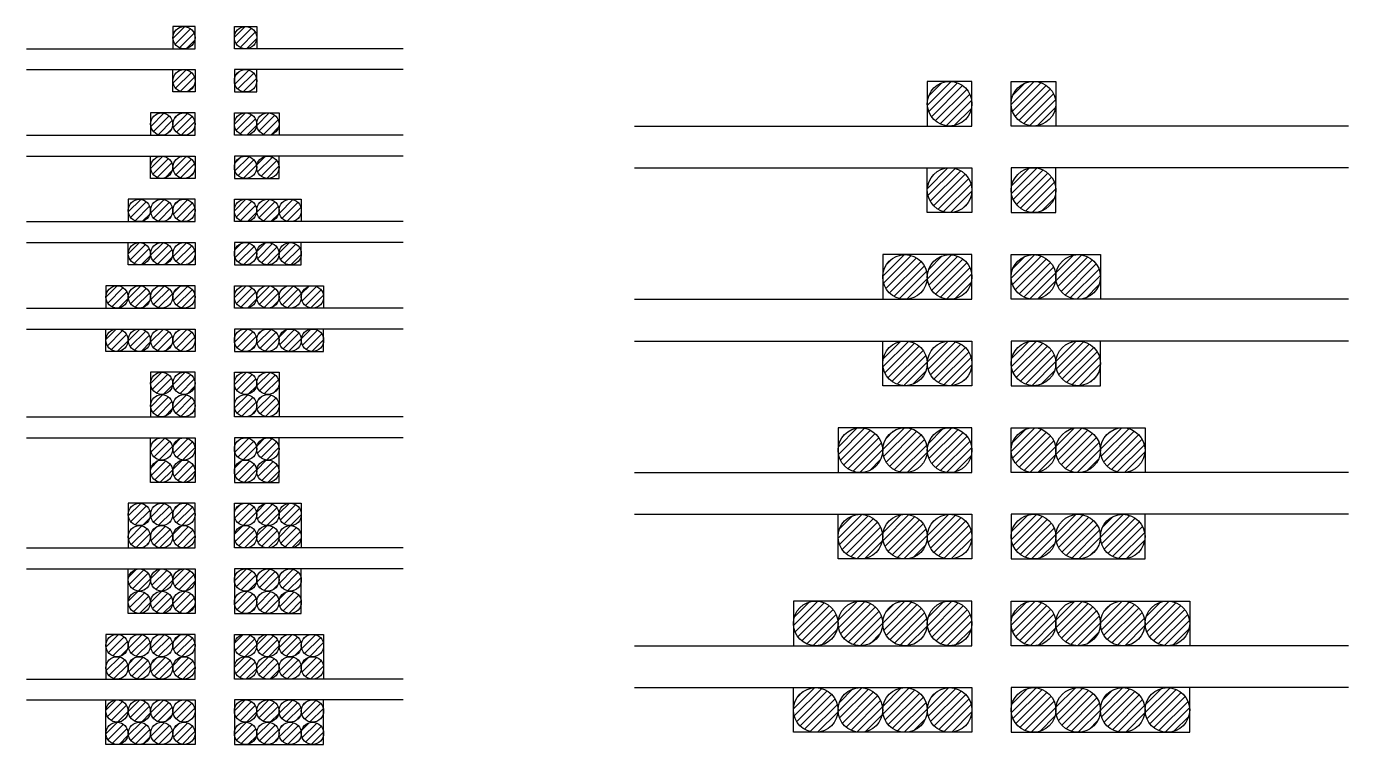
# Model space of a CAD drawing. Extents: x 195598 to 195766, y 493336 to 493776.
# Drawn here: x 195624.91 to 195654.54, y 493733.86 to 493749.95 of the extents above; entities that cross this region are included whole.
import ezdxf

# ---------------------------------------------------------------- set-up
doc = ezdxf.new("R2010")
doc.units = 0
doc.header["$LTSCALE"] = 0.5
doc.header["$MEASUREMENT"] = 0
doc.layers.add('SD983', color=7, linetype='Continuous')
pattern_1 = [(45, (1866.76455, 47108.1126), (-0.088388347648, 0.088388347648), [])]
pattern_2 = [(45, (1881.56131, 47110.31672), (-0.088388347648, 0.088388347648), [])]
pattern_3 = [(45, (1881.56131, 47110.32055), (-0.088388347648, 0.088388347648), [])]
pattern_4 = [(45, (1881.56131, 47110.92654), (-0.088388347648, 0.088388347648), [])]
pattern_5 = [(45, (1881.56131, 47111.81351), (-0.088388347648, 0.088388347648), [])]
pattern_6 = [(45, (1881.56131, 47110.32438), (-0.088388347648, 0.088388347648), [])]
pattern_7 = [(45, (-12709.51163, 3027.00235), (-0.088388347648, 0.088388347648), [])]
pattern_8 = [(225, (389426.30692, 940378.61861), (0.088388347648, -0.088388347648), [])]
pattern_9 = [(225, (389426.30692, 940370.85589), (0.088388347648, -0.088388347648), [])]
pattern_10 = [(225, (389426.30692, 940363.09317), (0.088388347648, -0.088388347648), [])]
pattern_11 = [(225, (389376.69278, 940364.24406), (0.088388347648, -0.088388347648), [])]
pattern_12 = [(225, (389376.69278, 940371.00473), (0.088388347648, -0.088388347648), [])]
pattern_13 = [(225, (389376.69278, 940376.48059), (0.088388347648, -0.088388347648), [])]
pattern_14 = [(45, (1881.56131, 47108.87666), (-0.088388347648, 0.088388347648), [])]
pattern_15 = [(45, (1881.06131, 47108.87666), (-0.088388347648, 0.088388347648), [])]
pattern_16 = [(45, (1881.56131, 47109.84445), (-0.088388347648, 0.088388347648), [])]

msp = doc.modelspace()

# ---------------------------------------------------------------- hatches: boundary and pattern name
at = {"layer": 'SD983'}
h = msp.add_hatch(dxfattribs=at)
h.set_pattern_fill('ANSI31', color=256, style=0)
h.set_pattern_definition([(45, (1881.56131, 47109.84445), (-0.088388347648, 0.088388347648), [])])
edge = h.paths.add_edge_path()
edge.add_arc((195628.437, 493749.697), 0.25, 0, 360)
h = msp.add_hatch(dxfattribs=at)
h.set_pattern_fill('ANSI31', color=256, style=0)
h.set_pattern_definition(pattern_7)
edge = h.paths.add_edge_path()
edge.add_arc((195629.817, 493749.697), 0.25, 0, 360)
h = msp.add_hatch(dxfattribs=at)
h.set_pattern_fill('ANSI31', color=256, style=0)
h.set_pattern_definition(pattern_7)
edge = h.paths.add_edge_path()
edge.add_arc((195628.437, 493748.729), 0.25, 0, 360)
h = msp.add_hatch(dxfattribs=at)
h.set_pattern_fill('ANSI31', color=256, style=0)
h.set_pattern_definition(pattern_7)
edge = h.paths.add_edge_path()
edge.add_arc((195629.817, 493748.729), 0.25, 0, 360)
h = msp.add_hatch(dxfattribs=at)
h.set_pattern_fill('ANSI31', color=256, style=0)
h.set_pattern_definition(pattern_1)
edge = h.paths.add_edge_path()
edge.add_arc((195645.596, 493748.215), 0.5, 0, 360)
h = msp.add_hatch(dxfattribs=at)
h.set_pattern_fill('ANSI31', color=256, style=0)
h.set_pattern_definition(pattern_7)
edge = h.paths.add_edge_path()
edge.add_arc((195647.476, 493748.215), 0.5, 0, 360)
h = msp.add_hatch(dxfattribs=at)
h.set_pattern_fill('ANSI31', color=256, style=0)
h.set_pattern_definition(pattern_2)
edge = h.paths.add_edge_path()
edge.add_arc((195627.937, 493747.76), 0.25, 0, 360)
h = msp.add_hatch(dxfattribs=at)
h.set_pattern_fill('ANSI31', color=256, style=0)
h.set_pattern_definition(pattern_2)
edge = h.paths.add_edge_path()
edge.add_arc((195628.437, 493747.76), 0.25, 0, 360)
h = msp.add_hatch(dxfattribs=at)
h.set_pattern_fill('ANSI31', color=256, style=0)
h.set_pattern_definition(pattern_7)
edge = h.paths.add_edge_path()
edge.add_arc((195629.817, 493747.76), 0.25, 0, 360)
h = msp.add_hatch(dxfattribs=at)
h.set_pattern_fill('ANSI31', color=256, style=0)
h.set_pattern_definition(pattern_7)
edge = h.paths.add_edge_path()
edge.add_arc((195630.317, 493747.76), 0.25, 0, 360)
h = msp.add_hatch(dxfattribs=at)
h.set_pattern_fill('ANSI31', color=256, style=0)
h.set_pattern_definition(pattern_7)
edge = h.paths.add_edge_path()
edge.add_arc((195627.937, 493746.792), 0.25, 0, 360)
h = msp.add_hatch(dxfattribs=at)
h.set_pattern_fill('ANSI31', color=256, style=0)
h.set_pattern_definition(pattern_7)
edge = h.paths.add_edge_path()
edge.add_arc((195628.437, 493746.792), 0.25, 0, 360)
h = msp.add_hatch(dxfattribs=at)
h.set_pattern_fill('ANSI31', color=256, style=0)
h.set_pattern_definition(pattern_7)
edge = h.paths.add_edge_path()
edge.add_arc((195629.817, 493746.792), 0.25, 0, 360)
h = msp.add_hatch(dxfattribs=at)
h.set_pattern_fill('ANSI31', color=256, style=0)
h.set_pattern_definition(pattern_7)
edge = h.paths.add_edge_path()
edge.add_arc((195630.317, 493746.792), 0.25, 0, 360)
h = msp.add_hatch(dxfattribs=at)
h.set_pattern_fill('ANSI31', color=256, style=0)
h.set_pattern_definition(pattern_7)
edge = h.paths.add_edge_path()
edge.add_arc((195645.596, 493746.279), 0.5, 0, 360)
h = msp.add_hatch(dxfattribs=at)
h.set_pattern_fill('ANSI31', color=256, style=0)
h.set_pattern_definition([(225, (389426.30692, 940386.38134), (0.088388347648, -0.088388347648), [])])
edge = h.paths.add_edge_path()
edge.add_arc((195647.476, 493746.279), 0.5, 0, 360)
h = msp.add_hatch(dxfattribs=at)
h.set_pattern_fill('ANSI31', color=256, style=0)
h.set_pattern_definition(pattern_3)
edge = h.paths.add_edge_path()
edge.add_arc((195627.437, 493745.824), 0.25, 0, 360)
h = msp.add_hatch(dxfattribs=at)
h.set_pattern_fill('ANSI31', color=256, style=0)
h.set_pattern_definition(pattern_3)
edge = h.paths.add_edge_path()
edge.add_arc((195627.937, 493745.824), 0.25, 0, 360)
h = msp.add_hatch(dxfattribs=at)
h.set_pattern_fill('ANSI31', color=256, style=0)
h.set_pattern_definition(pattern_3)
edge = h.paths.add_edge_path()
edge.add_arc((195628.437, 493745.824), 0.25, 0, 360)
h = msp.add_hatch(dxfattribs=at)
h.set_pattern_fill('ANSI31', color=256, style=0)
h.set_pattern_definition(pattern_7)
edge = h.paths.add_edge_path()
edge.add_arc((195629.817, 493745.824), 0.25, 0, 360)
h = msp.add_hatch(dxfattribs=at)
h.set_pattern_fill('ANSI31', color=256, style=0)
h.set_pattern_definition(pattern_7)
edge = h.paths.add_edge_path()
edge.add_arc((195630.317, 493745.824), 0.25, 0, 360)
h = msp.add_hatch(dxfattribs=at)
h.set_pattern_fill('ANSI31', color=256, style=0)
h.set_pattern_definition(pattern_7)
edge = h.paths.add_edge_path()
edge.add_arc((195630.817, 493745.824), 0.25, 0, 360)
h = msp.add_hatch(dxfattribs=at)
h.set_pattern_fill('ANSI31', color=256, style=0)
h.set_pattern_definition(pattern_7)
edge = h.paths.add_edge_path()
edge.add_arc((195627.437, 493744.855), 0.25, 0, 360)
h = msp.add_hatch(dxfattribs=at)
h.set_pattern_fill('ANSI31', color=256, style=0)
h.set_pattern_definition(pattern_7)
edge = h.paths.add_edge_path()
edge.add_arc((195627.937, 493744.855), 0.25, 0, 360)
h = msp.add_hatch(dxfattribs=at)
h.set_pattern_fill('ANSI31', color=256, style=0)
h.set_pattern_definition(pattern_7)
edge = h.paths.add_edge_path()
edge.add_arc((195628.437, 493744.855), 0.25, 0, 360)
h = msp.add_hatch(dxfattribs=at)
h.set_pattern_fill('ANSI31', color=256, style=0)
h.set_pattern_definition(pattern_7)
edge = h.paths.add_edge_path()
edge.add_arc((195629.817, 493744.855), 0.25, 0, 360)
h = msp.add_hatch(dxfattribs=at)
h.set_pattern_fill('ANSI31', color=256, style=0)
h.set_pattern_definition(pattern_7)
edge = h.paths.add_edge_path()
edge.add_arc((195630.317, 493744.855), 0.25, 0, 360)
h = msp.add_hatch(dxfattribs=at)
h.set_pattern_fill('ANSI31', color=256, style=0)
h.set_pattern_definition(pattern_7)
edge = h.paths.add_edge_path()
edge.add_arc((195630.817, 493744.855), 0.25, 0, 360)
h = msp.add_hatch(dxfattribs=at)
h.set_pattern_fill('ANSI31', color=256, style=0)
h.set_pattern_definition(pattern_1)
edge = h.paths.add_edge_path()
edge.add_arc((195644.596, 493744.334), 0.5, 0, 360)
h = msp.add_hatch(dxfattribs=at)
h.set_pattern_fill('ANSI31', color=256, style=0)
h.set_pattern_definition(pattern_1)
edge = h.paths.add_edge_path()
edge.add_arc((195645.596, 493744.334), 0.5, 0, 360)
h = msp.add_hatch(dxfattribs=at)
h.set_pattern_fill('ANSI31', color=256, style=0)
h.set_pattern_definition(pattern_7)
edge = h.paths.add_edge_path()
edge.add_arc((195647.476, 493744.334), 0.5, 0, 360)
h = msp.add_hatch(dxfattribs=at)
h.set_pattern_fill('ANSI31', color=256, style=0)
h.set_pattern_definition(pattern_7)
edge = h.paths.add_edge_path()
edge.add_arc((195648.476, 493744.334), 0.5, 0, 360)
h = msp.add_hatch(dxfattribs=at)
h.set_pattern_fill('ANSI31', color=256, style=0)
h.set_pattern_definition(pattern_6)
edge = h.paths.add_edge_path()
edge.add_arc((195626.937, 493743.887), 0.25, 0, 360)
h = msp.add_hatch(dxfattribs=at)
h.set_pattern_fill('ANSI31', color=256, style=0)
h.set_pattern_definition(pattern_6)
edge = h.paths.add_edge_path()
edge.add_arc((195627.437, 493743.887), 0.25, 0, 360)
h = msp.add_hatch(dxfattribs=at)
h.set_pattern_fill('ANSI31', color=256, style=0)
h.set_pattern_definition(pattern_6)
edge = h.paths.add_edge_path()
edge.add_arc((195627.937, 493743.887), 0.25, 0, 360)
h = msp.add_hatch(dxfattribs=at)
h.set_pattern_fill('ANSI31', color=256, style=0)
h.set_pattern_definition(pattern_6)
edge = h.paths.add_edge_path()
edge.add_arc((195628.437, 493743.887), 0.25, 0, 360)
h = msp.add_hatch(dxfattribs=at)
h.set_pattern_fill('ANSI31', color=256, style=0)
h.set_pattern_definition(pattern_7)
edge = h.paths.add_edge_path()
edge.add_arc((195629.817, 493743.887), 0.25, 0, 360)
h = msp.add_hatch(dxfattribs=at)
h.set_pattern_fill('ANSI31', color=256, style=0)
h.set_pattern_definition(pattern_7)
edge = h.paths.add_edge_path()
edge.add_arc((195630.317, 493743.887), 0.25, 0, 360)
h = msp.add_hatch(dxfattribs=at)
h.set_pattern_fill('ANSI31', color=256, style=0)
h.set_pattern_definition(pattern_7)
edge = h.paths.add_edge_path()
edge.add_arc((195630.817, 493743.887), 0.25, 0, 360)
h = msp.add_hatch(dxfattribs=at)
h.set_pattern_fill('ANSI31', color=256, style=0)
h.set_pattern_definition(pattern_7)
edge = h.paths.add_edge_path()
edge.add_arc((195631.317, 493743.887), 0.25, 0, 360)
h = msp.add_hatch(dxfattribs=at)
h.set_pattern_fill('ANSI31', color=256, style=0)
h.set_pattern_definition(pattern_7)
edge = h.paths.add_edge_path()
edge.add_arc((195626.937, 493742.918), 0.25, 0, 360)
h = msp.add_hatch(dxfattribs=at)
h.set_pattern_fill('ANSI31', color=256, style=0)
h.set_pattern_definition(pattern_7)
edge = h.paths.add_edge_path()
edge.add_arc((195627.437, 493742.918), 0.25, 0, 360)
h = msp.add_hatch(dxfattribs=at)
h.set_pattern_fill('ANSI31', color=256, style=0)
h.set_pattern_definition(pattern_7)
edge = h.paths.add_edge_path()
edge.add_arc((195627.937, 493742.918), 0.25, 0, 360)
h = msp.add_hatch(dxfattribs=at)
h.set_pattern_fill('ANSI31', color=256, style=0)
h.set_pattern_definition(pattern_7)
edge = h.paths.add_edge_path()
edge.add_arc((195628.437, 493742.918), 0.25, 0, 360)
h = msp.add_hatch(dxfattribs=at)
h.set_pattern_fill('ANSI31', color=256, style=0)
h.set_pattern_definition(pattern_13)
edge = h.paths.add_edge_path()
edge.add_arc((195629.817, 493742.918), 0.25, 0, 360)
h = msp.add_hatch(dxfattribs=at)
h.set_pattern_fill('ANSI31', color=256, style=0)
h.set_pattern_definition(pattern_13)
edge = h.paths.add_edge_path()
edge.add_arc((195630.317, 493742.918), 0.25, 0, 360)
h = msp.add_hatch(dxfattribs=at)
h.set_pattern_fill('ANSI31', color=256, style=0)
h.set_pattern_definition(pattern_13)
edge = h.paths.add_edge_path()
edge.add_arc((195630.817, 493742.918), 0.25, 0, 360)
h = msp.add_hatch(dxfattribs=at)
h.set_pattern_fill('ANSI31', color=256, style=0)
h.set_pattern_definition(pattern_13)
edge = h.paths.add_edge_path()
edge.add_arc((195631.317, 493742.918), 0.25, 0, 360)
h = msp.add_hatch(dxfattribs=at)
h.set_pattern_fill('ANSI31', color=256, style=0)
h.set_pattern_definition(pattern_7)
edge = h.paths.add_edge_path()
edge.add_arc((195644.596, 493742.397), 0.5, 0, 360)
h = msp.add_hatch(dxfattribs=at)
h.set_pattern_fill('ANSI31', color=256, style=0)
h.set_pattern_definition(pattern_7)
edge = h.paths.add_edge_path()
edge.add_arc((195645.596, 493742.397), 0.5, 0, 360)
h = msp.add_hatch(dxfattribs=at)
h.set_pattern_fill('ANSI31', color=256, style=0)
h.set_pattern_definition(pattern_8)
edge = h.paths.add_edge_path()
edge.add_arc((195647.476, 493742.397), 0.5, 0, 360)
h = msp.add_hatch(dxfattribs=at)
h.set_pattern_fill('ANSI31', color=256, style=0)
h.set_pattern_definition(pattern_8)
edge = h.paths.add_edge_path()
edge.add_arc((195648.476, 493742.397), 0.5, 0, 360)
h = msp.add_hatch(dxfattribs=at)
h.set_pattern_fill('ANSI31', color=256, style=0)
h.set_pattern_definition(pattern_4)
edge = h.paths.add_edge_path()
edge.add_arc((195627.937, 493741.95), 0.25, 0, 360)
h = msp.add_hatch(dxfattribs=at)
h.set_pattern_fill('ANSI31', color=256, style=0)
h.set_pattern_definition(pattern_4)
edge = h.paths.add_edge_path()
edge.add_arc((195628.437, 493741.95), 0.25, 0, 360)
h = msp.add_hatch(dxfattribs=at)
h.set_pattern_fill('ANSI31', color=256, style=0)
h.set_pattern_definition(pattern_7)
edge = h.paths.add_edge_path()
edge.add_arc((195629.817, 493741.95), 0.25, 0, 360)
h = msp.add_hatch(dxfattribs=at)
h.set_pattern_fill('ANSI31', color=256, style=0)
h.set_pattern_definition(pattern_7)
edge = h.paths.add_edge_path()
edge.add_arc((195630.317, 493741.95), 0.25, 0, 360)
h = msp.add_hatch(dxfattribs=at)
h.set_pattern_fill('ANSI31', color=256, style=0)
h.set_pattern_definition(pattern_4)
edge = h.paths.add_edge_path()
edge.add_arc((195627.937, 493741.45), 0.25, 0, 360)
h = msp.add_hatch(dxfattribs=at)
h.set_pattern_fill('ANSI31', color=256, style=0)
h.set_pattern_definition(pattern_4)
edge = h.paths.add_edge_path()
edge.add_arc((195628.437, 493741.45), 0.25, 0, 360)
h = msp.add_hatch(dxfattribs=at)
h.set_pattern_fill('ANSI31', color=256, style=0)
h.set_pattern_definition(pattern_7)
edge = h.paths.add_edge_path()
edge.add_arc((195629.817, 493741.45), 0.25, 0, 360)
h = msp.add_hatch(dxfattribs=at)
h.set_pattern_fill('ANSI31', color=256, style=0)
h.set_pattern_definition(pattern_7)
edge = h.paths.add_edge_path()
edge.add_arc((195630.317, 493741.45), 0.25, 0, 360)
h = msp.add_hatch(dxfattribs=at)
h.set_pattern_fill('ANSI31', color=256, style=0)
h.set_pattern_definition(pattern_1)
edge = h.paths.add_edge_path()
edge.add_arc((195643.596, 493740.453), 0.5, 0, 360)
h = msp.add_hatch(dxfattribs=at)
h.set_pattern_fill('ANSI31', color=256, style=0)
h.set_pattern_definition(pattern_1)
edge = h.paths.add_edge_path()
edge.add_arc((195644.596, 493740.453), 0.5, 0, 360)
h = msp.add_hatch(dxfattribs=at)
h.set_pattern_fill('ANSI31', color=256, style=0)
h.set_pattern_definition(pattern_1)
edge = h.paths.add_edge_path()
edge.add_arc((195645.596, 493740.453), 0.5, 0, 360)
h = msp.add_hatch(dxfattribs=at)
h.set_pattern_fill('ANSI31', color=256, style=0)
h.set_pattern_definition(pattern_7)
edge = h.paths.add_edge_path()
edge.add_arc((195647.476, 493740.453), 0.5, 0, 360)
h = msp.add_hatch(dxfattribs=at)
h.set_pattern_fill('ANSI31', color=256, style=0)
h.set_pattern_definition(pattern_7)
edge = h.paths.add_edge_path()
edge.add_arc((195648.476, 493740.453), 0.5, 0, 360)
h = msp.add_hatch(dxfattribs=at)
h.set_pattern_fill('ANSI31', color=256, style=0)
h.set_pattern_definition(pattern_7)
edge = h.paths.add_edge_path()
edge.add_arc((195649.476, 493740.453), 0.5, 0, 360)
h = msp.add_hatch(dxfattribs=at)
h.set_pattern_fill('ANSI31', color=256, style=0)
h.set_pattern_definition(pattern_7)
edge = h.paths.add_edge_path()
edge.add_arc((195627.937, 493740.481), 0.25, 0, 360)
h = msp.add_hatch(dxfattribs=at)
h.set_pattern_fill('ANSI31', color=256, style=0)
h.set_pattern_definition(pattern_7)
edge = h.paths.add_edge_path()
edge.add_arc((195628.437, 493740.481), 0.25, 0, 360)
h = msp.add_hatch(dxfattribs=at)
h.set_pattern_fill('ANSI31', color=256, style=0)
h.set_pattern_definition(pattern_12)
edge = h.paths.add_edge_path()
edge.add_arc((195629.817, 493740.481), 0.25, 0, 360)
h = msp.add_hatch(dxfattribs=at)
h.set_pattern_fill('ANSI31', color=256, style=0)
h.set_pattern_definition(pattern_12)
edge = h.paths.add_edge_path()
edge.add_arc((195630.317, 493740.481), 0.25, 0, 360)
h = msp.add_hatch(dxfattribs=at)
h.set_pattern_fill('ANSI31', color=256, style=0)
h.set_pattern_definition(pattern_7)
edge = h.paths.add_edge_path()
edge.add_arc((195627.937, 493739.981), 0.25, 0, 360)
h = msp.add_hatch(dxfattribs=at)
h.set_pattern_fill('ANSI31', color=256, style=0)
h.set_pattern_definition(pattern_7)
edge = h.paths.add_edge_path()
edge.add_arc((195628.437, 493739.981), 0.25, 0, 360)
h = msp.add_hatch(dxfattribs=at)
h.set_pattern_fill('ANSI31', color=256, style=0)
h.set_pattern_definition(pattern_12)
edge = h.paths.add_edge_path()
edge.add_arc((195629.817, 493739.981), 0.25, 0, 360)
h = msp.add_hatch(dxfattribs=at)
h.set_pattern_fill('ANSI31', color=256, style=0)
h.set_pattern_definition(pattern_12)
edge = h.paths.add_edge_path()
edge.add_arc((195630.317, 493739.981), 0.25, 0, 360)
h = msp.add_hatch(dxfattribs=at)
h.set_pattern_fill('ANSI31', color=256, style=0)
h.set_pattern_definition(pattern_5)
edge = h.paths.add_edge_path()
edge.add_arc((195627.437, 493739.013), 0.25, 0, 360)
h = msp.add_hatch(dxfattribs=at)
h.set_pattern_fill('ANSI31', color=256, style=0)
h.set_pattern_definition(pattern_5)
edge = h.paths.add_edge_path()
edge.add_arc((195627.937, 493739.013), 0.25, 0, 360)
h = msp.add_hatch(dxfattribs=at)
h.set_pattern_fill('ANSI31', color=256, style=0)
h.set_pattern_definition(pattern_5)
edge = h.paths.add_edge_path()
edge.add_arc((195628.437, 493739.013), 0.25, 0, 360)
h = msp.add_hatch(dxfattribs=at)
h.set_pattern_fill('ANSI31', color=256, style=0)
h.set_pattern_definition(pattern_7)
edge = h.paths.add_edge_path()
edge.add_arc((195629.817, 493739.013), 0.25, 0, 360)
h = msp.add_hatch(dxfattribs=at)
h.set_pattern_fill('ANSI31', color=256, style=0)
h.set_pattern_definition(pattern_7)
edge = h.paths.add_edge_path()
edge.add_arc((195630.317, 493739.013), 0.25, 0, 360)
h = msp.add_hatch(dxfattribs=at)
h.set_pattern_fill('ANSI31', color=256, style=0)
h.set_pattern_definition(pattern_7)
edge = h.paths.add_edge_path()
edge.add_arc((195630.817, 493739.013), 0.25, 0, 360)
h = msp.add_hatch(dxfattribs=at)
h.set_pattern_fill('ANSI31', color=256, style=0)
h.set_pattern_definition(pattern_7)
edge = h.paths.add_edge_path()
edge.add_arc((195643.596, 493738.516), 0.5, 0, 360)
h = msp.add_hatch(dxfattribs=at)
h.set_pattern_fill('ANSI31', color=256, style=0)
h.set_pattern_definition(pattern_7)
edge = h.paths.add_edge_path()
edge.add_arc((195644.596, 493738.516), 0.5, 0, 360)
h = msp.add_hatch(dxfattribs=at)
h.set_pattern_fill('ANSI31', color=256, style=0)
h.set_pattern_definition(pattern_7)
edge = h.paths.add_edge_path()
edge.add_arc((195645.596, 493738.516), 0.5, 0, 360)
h = msp.add_hatch(dxfattribs=at)
h.set_pattern_fill('ANSI31', color=256, style=0)
h.set_pattern_definition(pattern_9)
edge = h.paths.add_edge_path()
edge.add_arc((195647.476, 493738.516), 0.5, 0, 360)
h = msp.add_hatch(dxfattribs=at)
h.set_pattern_fill('ANSI31', color=256, style=0)
h.set_pattern_definition(pattern_9)
edge = h.paths.add_edge_path()
edge.add_arc((195648.476, 493738.516), 0.5, 0, 360)
h = msp.add_hatch(dxfattribs=at)
h.set_pattern_fill('ANSI31', color=256, style=0)
h.set_pattern_definition(pattern_9)
edge = h.paths.add_edge_path()
edge.add_arc((195649.476, 493738.516), 0.5, 0, 360)
h = msp.add_hatch(dxfattribs=at)
h.set_pattern_fill('ANSI31', color=256, style=0)
h.set_pattern_definition(pattern_5)
edge = h.paths.add_edge_path()
edge.add_arc((195627.437, 493738.513), 0.25, 0, 360)
h = msp.add_hatch(dxfattribs=at)
h.set_pattern_fill('ANSI31', color=256, style=0)
h.set_pattern_definition(pattern_5)
edge = h.paths.add_edge_path()
edge.add_arc((195627.937, 493738.513), 0.25, 0, 360)
h = msp.add_hatch(dxfattribs=at)
h.set_pattern_fill('ANSI31', color=256, style=0)
h.set_pattern_definition(pattern_5)
edge = h.paths.add_edge_path()
edge.add_arc((195628.437, 493738.513), 0.25, 0, 360)
h = msp.add_hatch(dxfattribs=at)
h.set_pattern_fill('ANSI31', color=256, style=0)
h.set_pattern_definition(pattern_7)
edge = h.paths.add_edge_path()
edge.add_arc((195629.817, 493738.513), 0.25, 0, 360)
h = msp.add_hatch(dxfattribs=at)
h.set_pattern_fill('ANSI31', color=256, style=0)
h.set_pattern_definition(pattern_7)
edge = h.paths.add_edge_path()
edge.add_arc((195630.317, 493738.513), 0.25, 0, 360)
h = msp.add_hatch(dxfattribs=at)
h.set_pattern_fill('ANSI31', color=256, style=0)
h.set_pattern_definition(pattern_7)
edge = h.paths.add_edge_path()
edge.add_arc((195630.817, 493738.513), 0.25, 0, 360)
h = msp.add_hatch(dxfattribs=at)
h.set_pattern_fill('ANSI31', color=256, style=0)
h.set_pattern_definition(pattern_7)
edge = h.paths.add_edge_path()
edge.add_arc((195627.437, 493737.545), 0.25, 0, 360)
h = msp.add_hatch(dxfattribs=at)
h.set_pattern_fill('ANSI31', color=256, style=0)
h.set_pattern_definition(pattern_7)
edge = h.paths.add_edge_path()
edge.add_arc((195627.937, 493737.545), 0.25, 0, 360)
h = msp.add_hatch(dxfattribs=at)
h.set_pattern_fill('ANSI31', color=256, style=0)
h.set_pattern_definition(pattern_7)
edge = h.paths.add_edge_path()
edge.add_arc((195628.437, 493737.545), 0.25, 0, 360)
h = msp.add_hatch(dxfattribs=at)
h.set_pattern_fill('ANSI31', color=256, style=0)
h.set_pattern_definition(pattern_11)
edge = h.paths.add_edge_path()
edge.add_arc((195629.817, 493737.545), 0.25, 0, 360)
h = msp.add_hatch(dxfattribs=at)
h.set_pattern_fill('ANSI31', color=256, style=0)
h.set_pattern_definition(pattern_11)
edge = h.paths.add_edge_path()
edge.add_arc((195630.317, 493737.545), 0.25, 0, 360)
h = msp.add_hatch(dxfattribs=at)
h.set_pattern_fill('ANSI31', color=256, style=0)
h.set_pattern_definition(pattern_11)
edge = h.paths.add_edge_path()
edge.add_arc((195630.817, 493737.545), 0.25, 0, 360)
h = msp.add_hatch(dxfattribs=at)
h.set_pattern_fill('ANSI31', color=256, style=0)
h.set_pattern_definition(pattern_7)
edge = h.paths.add_edge_path()
edge.add_arc((195627.437, 493737.045), 0.25, 0, 360)
h = msp.add_hatch(dxfattribs=at)
h.set_pattern_fill('ANSI31', color=256, style=0)
h.set_pattern_definition(pattern_7)
edge = h.paths.add_edge_path()
edge.add_arc((195627.937, 493737.045), 0.25, 0, 360)
h = msp.add_hatch(dxfattribs=at)
h.set_pattern_fill('ANSI31', color=256, style=0)
h.set_pattern_definition(pattern_7)
edge = h.paths.add_edge_path()
edge.add_arc((195628.437, 493737.045), 0.25, 0, 360)
h = msp.add_hatch(dxfattribs=at)
h.set_pattern_fill('ANSI31', color=256, style=0)
h.set_pattern_definition(pattern_11)
edge = h.paths.add_edge_path()
edge.add_arc((195629.817, 493737.045), 0.25, 0, 360)
h = msp.add_hatch(dxfattribs=at)
h.set_pattern_fill('ANSI31', color=256, style=0)
h.set_pattern_definition(pattern_11)
edge = h.paths.add_edge_path()
edge.add_arc((195630.317, 493737.045), 0.25, 0, 360)
h = msp.add_hatch(dxfattribs=at)
h.set_pattern_fill('ANSI31', color=256, style=0)
h.set_pattern_definition(pattern_11)
edge = h.paths.add_edge_path()
edge.add_arc((195630.817, 493737.045), 0.25, 0, 360)
h = msp.add_hatch(dxfattribs=at)
h.set_pattern_fill('ANSI31', color=256, style=0)
h.set_pattern_definition(pattern_1)
edge = h.paths.add_edge_path()
edge.add_arc((195642.596, 493736.571), 0.5, 0, 360)
h = msp.add_hatch(dxfattribs=at)
h.set_pattern_fill('ANSI31', color=256, style=0)
h.set_pattern_definition(pattern_1)
edge = h.paths.add_edge_path()
edge.add_arc((195643.596, 493736.571), 0.5, 0, 360)
h = msp.add_hatch(dxfattribs=at)
h.set_pattern_fill('ANSI31', color=256, style=0)
h.set_pattern_definition(pattern_1)
edge = h.paths.add_edge_path()
edge.add_arc((195644.596, 493736.571), 0.5, 0, 360)
h = msp.add_hatch(dxfattribs=at)
h.set_pattern_fill('ANSI31', color=256, style=0)
h.set_pattern_definition(pattern_1)
edge = h.paths.add_edge_path()
edge.add_arc((195645.596, 493736.571), 0.5, 0, 360)
h = msp.add_hatch(dxfattribs=at)
h.set_pattern_fill('ANSI31', color=256, style=0)
h.set_pattern_definition(pattern_7)
edge = h.paths.add_edge_path()
edge.add_arc((195647.476, 493736.571), 0.5, 0, 360)
h = msp.add_hatch(dxfattribs=at)
h.set_pattern_fill('ANSI31', color=256, style=0)
h.set_pattern_definition(pattern_7)
edge = h.paths.add_edge_path()
edge.add_arc((195648.476, 493736.571), 0.5, 0, 360)
h = msp.add_hatch(dxfattribs=at)
h.set_pattern_fill('ANSI31', color=256, style=0)
h.set_pattern_definition(pattern_7)
edge = h.paths.add_edge_path()
edge.add_arc((195649.476, 493736.571), 0.5, 0, 360)
h = msp.add_hatch(dxfattribs=at)
h.set_pattern_fill('ANSI31', color=256, style=0)
h.set_pattern_definition(pattern_7)
edge = h.paths.add_edge_path()
edge.add_arc((195650.476, 493736.571), 0.5, 0, 360)
h = msp.add_hatch(dxfattribs=at)
h.set_pattern_fill('ANSI31', color=256, style=0)
h.set_pattern_definition(pattern_15)
edge = h.paths.add_edge_path()
edge.add_arc((195626.937, 493736.076), 0.25, 0, 360)
h = msp.add_hatch(dxfattribs=at)
h.set_pattern_fill('ANSI31', color=256, style=0)
h.set_pattern_definition(pattern_15)
edge = h.paths.add_edge_path()
edge.add_arc((195627.437, 493736.076), 0.25, 0, 360)
h = msp.add_hatch(dxfattribs=at)
h.set_pattern_fill('ANSI31', color=256, style=0)
h.set_pattern_definition(pattern_14)
edge = h.paths.add_edge_path()
edge.add_arc((195627.937, 493736.076), 0.25, 0, 360)
h = msp.add_hatch(dxfattribs=at)
h.set_pattern_fill('ANSI31', color=256, style=0)
h.set_pattern_definition(pattern_14)
edge = h.paths.add_edge_path()
edge.add_arc((195628.437, 493736.076), 0.25, 0, 360)
h = msp.add_hatch(dxfattribs=at)
h.set_pattern_fill('ANSI31', color=256, style=0)
h.set_pattern_definition(pattern_14)
edge = h.paths.add_edge_path()
edge.add_arc((195629.817, 493736.076), 0.25, 0, 360)
h = msp.add_hatch(dxfattribs=at)
h.set_pattern_fill('ANSI31', color=256, style=0)
h.set_pattern_definition(pattern_14)
edge = h.paths.add_edge_path()
edge.add_arc((195630.317, 493736.076), 0.25, 0, 360)
h = msp.add_hatch(dxfattribs=at)
h.set_pattern_fill('ANSI31', color=256, style=0)
h.set_pattern_definition(pattern_15)
edge = h.paths.add_edge_path()
edge.add_arc((195630.817, 493736.076), 0.25, 0, 360)
h = msp.add_hatch(dxfattribs=at)
h.set_pattern_fill('ANSI31', color=256, style=0)
h.set_pattern_definition(pattern_15)
edge = h.paths.add_edge_path()
edge.add_arc((195631.317, 493736.076), 0.25, 0, 360)
h = msp.add_hatch(dxfattribs=at)
h.set_pattern_fill('ANSI31', color=256, style=0)
h.set_pattern_definition(pattern_15)
edge = h.paths.add_edge_path()
edge.add_arc((195626.937, 493735.576), 0.25, 0, 360)
h = msp.add_hatch(dxfattribs=at)
h.set_pattern_fill('ANSI31', color=256, style=0)
h.set_pattern_definition(pattern_15)
edge = h.paths.add_edge_path()
edge.add_arc((195627.437, 493735.576), 0.25, 0, 360)
h = msp.add_hatch(dxfattribs=at)
h.set_pattern_fill('ANSI31', color=256, style=0)
h.set_pattern_definition(pattern_14)
edge = h.paths.add_edge_path()
edge.add_arc((195627.937, 493735.576), 0.25, 0, 360)
h = msp.add_hatch(dxfattribs=at)
h.set_pattern_fill('ANSI31', color=256, style=0)
h.set_pattern_definition(pattern_14)
edge = h.paths.add_edge_path()
edge.add_arc((195628.437, 493735.576), 0.25, 0, 360)
h = msp.add_hatch(dxfattribs=at)
h.set_pattern_fill('ANSI31', color=256, style=0)
h.set_pattern_definition(pattern_14)
edge = h.paths.add_edge_path()
edge.add_arc((195629.817, 493735.576), 0.25, 0, 360)
h = msp.add_hatch(dxfattribs=at)
h.set_pattern_fill('ANSI31', color=256, style=0)
h.set_pattern_definition(pattern_14)
edge = h.paths.add_edge_path()
edge.add_arc((195630.317, 493735.576), 0.25, 0, 360)
h = msp.add_hatch(dxfattribs=at)
h.set_pattern_fill('ANSI31', color=256, style=0)
h.set_pattern_definition(pattern_15)
edge = h.paths.add_edge_path()
edge.add_arc((195630.817, 493735.576), 0.25, 0, 360)
h = msp.add_hatch(dxfattribs=at)
h.set_pattern_fill('ANSI31', color=256, style=0)
h.set_pattern_definition(pattern_15)
edge = h.paths.add_edge_path()
edge.add_arc((195631.317, 493735.576), 0.25, 0, 360)
h = msp.add_hatch(dxfattribs=at)
h.set_pattern_fill('ANSI31', color=256, style=0)
h.set_pattern_definition(pattern_7)
edge = h.paths.add_edge_path()
edge.add_arc((195642.596, 493734.634), 0.5, 0, 360)
h = msp.add_hatch(dxfattribs=at)
h.set_pattern_fill('ANSI31', color=256, style=0)
h.set_pattern_definition(pattern_7)
edge = h.paths.add_edge_path()
edge.add_arc((195643.596, 493734.634), 0.5, 0, 360)
h = msp.add_hatch(dxfattribs=at)
h.set_pattern_fill('ANSI31', color=256, style=0)
h.set_pattern_definition(pattern_7)
edge = h.paths.add_edge_path()
edge.add_arc((195644.596, 493734.634), 0.5, 0, 360)
h = msp.add_hatch(dxfattribs=at)
h.set_pattern_fill('ANSI31', color=256, style=0)
h.set_pattern_definition(pattern_7)
edge = h.paths.add_edge_path()
edge.add_arc((195645.596, 493734.634), 0.5, 0, 360)
h = msp.add_hatch(dxfattribs=at)
h.set_pattern_fill('ANSI31', color=256, style=0)
h.set_pattern_definition(pattern_10)
edge = h.paths.add_edge_path()
edge.add_arc((195647.476, 493734.634), 0.5, 0, 360)
h = msp.add_hatch(dxfattribs=at)
h.set_pattern_fill('ANSI31', color=256, style=0)
h.set_pattern_definition(pattern_10)
edge = h.paths.add_edge_path()
edge.add_arc((195648.476, 493734.634), 0.5, 0, 360)
h = msp.add_hatch(dxfattribs=at)
h.set_pattern_fill('ANSI31', color=256, style=0)
h.set_pattern_definition(pattern_10)
edge = h.paths.add_edge_path()
edge.add_arc((195649.476, 493734.634), 0.5, 0, 360)
h = msp.add_hatch(dxfattribs=at)
h.set_pattern_fill('ANSI31', color=256, style=0)
h.set_pattern_definition(pattern_10)
edge = h.paths.add_edge_path()
edge.add_arc((195650.476, 493734.634), 0.5, 0, 360)
h = msp.add_hatch(dxfattribs=at)
h.set_pattern_fill('ANSI31', color=256, style=0)
h.set_pattern_definition(pattern_7)
edge = h.paths.add_edge_path()
edge.add_arc((195626.937, 493734.608), 0.25, 0, 360)
h = msp.add_hatch(dxfattribs=at)
h.set_pattern_fill('ANSI31', color=256, style=0)
h.set_pattern_definition(pattern_7)
edge = h.paths.add_edge_path()
edge.add_arc((195627.437, 493734.608), 0.25, 0, 360)
h = msp.add_hatch(dxfattribs=at)
h.set_pattern_fill('ANSI31', color=256, style=0)
h.set_pattern_definition(pattern_7)
edge = h.paths.add_edge_path()
edge.add_arc((195627.937, 493734.608), 0.25, 0, 360)
h = msp.add_hatch(dxfattribs=at)
h.set_pattern_fill('ANSI31', color=256, style=0)
h.set_pattern_definition(pattern_7)
edge = h.paths.add_edge_path()
edge.add_arc((195628.437, 493734.608), 0.25, 0, 360)
h = msp.add_hatch(dxfattribs=at)
h.set_pattern_fill('ANSI31', color=256, style=0)
h.set_pattern_definition(pattern_16)
edge = h.paths.add_edge_path()
edge.add_arc((195629.817, 493734.608), 0.25, 0, 360)
h = msp.add_hatch(dxfattribs=at)
h.set_pattern_fill('ANSI31', color=256, style=0)
h.set_pattern_definition(pattern_16)
edge = h.paths.add_edge_path()
edge.add_arc((195630.317, 493734.608), 0.25, 0, 360)
h = msp.add_hatch(dxfattribs=at)
h.set_pattern_fill('ANSI31', color=256, style=0)
h.set_pattern_definition(pattern_16)
edge = h.paths.add_edge_path()
edge.add_arc((195630.817, 493734.608), 0.25, 0, 360)
h = msp.add_hatch(dxfattribs=at)
h.set_pattern_fill('ANSI31', color=256, style=0)
h.set_pattern_definition(pattern_16)
edge = h.paths.add_edge_path()
edge.add_arc((195631.317, 493734.608), 0.25, 0, 360)
h = msp.add_hatch(dxfattribs=at)
h.set_pattern_fill('ANSI31', color=256, style=0)
h.set_pattern_definition(pattern_7)
edge = h.paths.add_edge_path()
edge.add_arc((195626.937, 493734.108), 0.25, 0, 360)
h = msp.add_hatch(dxfattribs=at)
h.set_pattern_fill('ANSI31', color=256, style=0)
h.set_pattern_definition(pattern_7)
edge = h.paths.add_edge_path()
edge.add_arc((195627.437, 493734.108), 0.25, 0, 360)
h = msp.add_hatch(dxfattribs=at)
h.set_pattern_fill('ANSI31', color=256, style=0)
h.set_pattern_definition(pattern_7)
edge = h.paths.add_edge_path()
edge.add_arc((195627.937, 493734.108), 0.25, 0, 360)
h = msp.add_hatch(dxfattribs=at)
h.set_pattern_fill('ANSI31', color=256, style=0)
h.set_pattern_definition(pattern_7)
edge = h.paths.add_edge_path()
edge.add_arc((195628.437, 493734.108), 0.25, 0, 360)
h = msp.add_hatch(dxfattribs=at)
h.set_pattern_fill('ANSI31', color=256, style=0)
h.set_pattern_definition(pattern_16)
edge = h.paths.add_edge_path()
edge.add_arc((195629.817, 493734.108), 0.25, 0, 360)
h = msp.add_hatch(dxfattribs=at)
h.set_pattern_fill('ANSI31', color=256, style=0)
h.set_pattern_definition(pattern_16)
edge = h.paths.add_edge_path()
edge.add_arc((195630.317, 493734.108), 0.25, 0, 360)
h = msp.add_hatch(dxfattribs=at)
h.set_pattern_fill('ANSI31', color=256, style=0)
h.set_pattern_definition(pattern_16)
edge = h.paths.add_edge_path()
edge.add_arc((195630.817, 493734.108), 0.25, 0, 360)
h = msp.add_hatch(dxfattribs=at)
h.set_pattern_fill('ANSI31', color=256, style=0)
h.set_pattern_definition(pattern_16)
edge = h.paths.add_edge_path()
edge.add_arc((195631.317, 493734.108), 0.25, 0, 360)

# ---------------------------------------------------------------- linework, layer by layer
for points in [[(195624.907, 493749.447), (195628.687, 493749.447), (195628.687, 493749.947), (195628.187, 493749.947), (195628.187, 493749.447)], [(195633.347, 493749.447), (195629.567, 493749.447), (195629.567, 493749.947), (195630.067, 493749.947), (195630.067, 493749.447)], [(195624.907, 493748.979), (195628.687, 493748.979), (195628.687, 493748.479), (195628.187, 493748.479), (195628.187, 493748.979)], [(195633.347, 493748.979), (195629.567, 493748.979), (195629.567, 493748.479), (195630.067, 493748.479), (195630.067, 493748.979)], [(195638.535, 493747.715), (195646.096, 493747.715), (195646.096, 493748.715), (195645.096, 493748.715), (195645.096, 493747.715)], [(195654.536, 493747.715), (195646.976, 493747.715), (195646.976, 493748.715), (195647.976, 493748.715), (195647.976, 493747.715)], [(195624.907, 493747.51), (195628.687, 493747.51), (195628.687, 493748.01), (195627.687, 493748.01), (195627.687, 493747.51)], [(195633.347, 493747.51), (195629.567, 493747.51), (195629.567, 493748.01), (195630.567, 493748.01), (195630.567, 493747.51)], [(195624.907, 493747.042), (195628.687, 493747.042), (195628.687, 493746.542), (195627.687, 493746.542), (195627.687, 493747.042)], [(195633.347, 493747.042), (195629.567, 493747.042), (195629.567, 493746.542), (195630.567, 493746.542), (195630.567, 493747.042)], [(195638.535, 493746.779), (195646.096, 493746.779), (195646.096, 493745.779), (195645.096, 493745.779), (195645.096, 493746.779)], [(195654.536, 493746.779), (195646.976, 493746.779), (195646.976, 493745.779), (195647.976, 493745.779), (195647.976, 493746.779)], [(195624.907, 493745.574), (195628.687, 493745.574), (195628.687, 493746.074), (195627.187, 493746.074), (195627.187, 493745.574)], [(195633.347, 493745.574), (195629.567, 493745.574), (195629.567, 493746.074), (195631.067, 493746.074), (195631.067, 493745.574)], [(195624.907, 493745.105), (195628.687, 493745.105), (195628.687, 493744.605), (195627.187, 493744.605), (195627.187, 493745.105)], [(195633.347, 493745.105), (195629.567, 493745.105), (195629.567, 493744.605), (195631.067, 493744.605), (195631.067, 493745.105)], [(195638.535, 493743.834), (195646.096, 493743.834), (195646.096, 493744.834), (195644.096, 493744.834), (195644.096, 493743.834)], [(195654.536, 493743.834), (195646.976, 493743.834), (195646.976, 493744.834), (195648.976, 493744.834), (195648.976, 493743.834)], [(195624.907, 493743.637), (195628.687, 493743.637), (195628.687, 493744.137), (195626.687, 493744.137), (195626.687, 493743.637)], [(195633.347, 493743.637), (195629.567, 493743.637), (195629.567, 493744.137), (195631.567, 493744.137), (195631.567, 493743.637)], [(195624.907, 493743.168), (195628.687, 493743.168), (195628.687, 493742.668), (195626.687, 493742.668), (195626.687, 493743.168)], [(195633.347, 493743.168), (195629.567, 493743.168), (195629.567, 493742.668), (195631.567, 493742.668), (195631.567, 493743.168)], [(195638.535, 493742.897), (195646.096, 493742.897), (195646.096, 493741.897), (195644.096, 493741.897), (195644.096, 493742.897)], [(195654.536, 493742.897), (195646.976, 493742.897), (195646.976, 493741.897), (195648.976, 493741.897), (195648.976, 493742.897)], [(195624.907, 493741.2), (195628.687, 493741.2), (195628.687, 493742.2), (195627.687, 493742.2), (195627.687, 493741.2)], [(195633.347, 493741.2), (195629.567, 493741.2), (195629.567, 493742.2), (195630.567, 493742.2), (195630.567, 493741.2)], [(195638.535, 493739.953), (195646.096, 493739.953), (195646.096, 493740.953), (195643.096, 493740.953), (195643.096, 493739.953)], [(195654.536, 493739.953), (195646.976, 493739.953), (195646.976, 493740.953), (195649.976, 493740.953), (195649.976, 493739.953)], [(195624.907, 493740.731), (195628.687, 493740.731), (195628.687, 493739.731), (195627.687, 493739.731), (195627.687, 493740.731)], [(195633.347, 493740.731), (195629.567, 493740.731), (195629.567, 493739.731), (195630.567, 493739.731), (195630.567, 493740.731)], [(195624.907, 493738.263), (195628.687, 493738.263), (195628.687, 493739.263), (195627.187, 493739.263), (195627.187, 493738.263)], [(195633.347, 493738.263), (195629.567, 493738.263), (195629.567, 493739.263), (195631.067, 493739.263), (195631.067, 493738.263)], [(195638.535, 493739.016), (195646.096, 493739.016), (195646.096, 493738.016), (195643.096, 493738.016), (195643.096, 493739.016)], [(195654.536, 493739.016), (195646.976, 493739.016), (195646.976, 493738.016), (195649.976, 493738.016), (195649.976, 493739.016)], [(195624.907, 493737.795), (195628.687, 493737.795), (195628.687, 493736.795), (195627.187, 493736.795), (195627.187, 493737.795)], [(195633.347, 493737.795), (195629.567, 493737.795), (195629.567, 493736.795), (195631.067, 493736.795), (195631.067, 493737.795)], [(195638.535, 493736.071), (195646.096, 493736.071), (195646.096, 493737.071), (195642.096, 493737.071), (195642.096, 493736.071)], [(195654.536, 493736.071), (195646.976, 493736.071), (195646.976, 493737.071), (195650.976, 493737.071), (195650.976, 493736.071)], [(195624.907, 493735.326), (195628.687, 493735.326), (195628.687, 493736.326), (195626.687, 493736.326), (195626.687, 493735.326)], [(195633.347, 493735.326), (195629.567, 493735.326), (195629.567, 493736.326), (195631.567, 493736.326), (195631.567, 493735.326)], [(195638.535, 493735.134), (195646.096, 493735.134), (195646.096, 493734.134), (195642.096, 493734.134), (195642.096, 493735.134)], [(195654.536, 493735.134), (195646.976, 493735.134), (195646.976, 493734.134), (195650.976, 493734.134), (195650.976, 493735.134)], [(195624.907, 493734.858), (195628.687, 493734.858), (195628.687, 493733.858), (195626.687, 493733.858), (195626.687, 493734.858)], [(195633.347, 493734.858), (195629.567, 493734.858), (195629.567, 493733.858), (195631.567, 493733.858), (195631.567, 493734.858)]]:
    msp.add_lwpolyline(points, dxfattribs=at)
for centre, radius in [((195628.437, 493749.697), 0.25), ((195629.817, 493749.697), 0.25), ((195628.437, 493748.729), 0.25), ((195629.817, 493748.729), 0.25), ((195645.596, 493748.215), 0.5), ((195647.476, 493748.215), 0.5), ((195627.937, 493747.76), 0.25), ((195628.437, 493747.76), 0.25), ((195629.817, 493747.76), 0.25), ((195630.317, 493747.76), 0.25), ((195627.937, 493746.792), 0.25), ((195628.437, 493746.792), 0.25), ((195629.817, 493746.792), 0.25), ((195630.317, 493746.792), 0.25), ((195645.596, 493746.279), 0.5), ((195647.476, 493746.279), 0.5), ((195627.437, 493745.824), 0.25), ((195627.937, 493745.824), 0.25), ((195628.437, 493745.824), 0.25), ((195629.817, 493745.824), 0.25), ((195630.317, 493745.824), 0.25), ((195630.817, 493745.824), 0.25), ((195627.437, 493744.855), 0.25), ((195627.937, 493744.855), 0.25), ((195628.437, 493744.855), 0.25), ((195629.817, 493744.855), 0.25), ((195630.317, 493744.855), 0.25), ((195630.817, 493744.855), 0.25), ((195644.596, 493744.334), 0.5), ((195645.596, 493744.334), 0.5), ((195647.476, 493744.334), 0.5), ((195648.476, 493744.334), 0.5), ((195626.937, 493743.887), 0.25), ((195627.437, 493743.887), 0.25), ((195627.937, 493743.887), 0.25), ((195628.437, 493743.887), 0.25), ((195629.817, 493743.887), 0.25), ((195630.317, 493743.887), 0.25), ((195630.817, 493743.887), 0.25), ((195631.317, 493743.887), 0.25), ((195626.937, 493742.918), 0.25), ((195627.437, 493742.918), 0.25), ((195627.937, 493742.918), 0.25), ((195628.437, 493742.918), 0.25), ((195629.817, 493742.918), 0.25), ((195630.317, 493742.918), 0.25), ((195630.817, 493742.918), 0.25), ((195631.317, 493742.918), 0.25), ((195644.596, 493742.397), 0.5), ((195645.596, 493742.397), 0.5), ((195647.476, 493742.397), 0.5), ((195648.476, 493742.397), 0.5), ((195627.937, 493741.95), 0.25), ((195628.437, 493741.95), 0.25), ((195629.817, 493741.95), 0.25), ((195630.317, 493741.95), 0.25), ((195627.937, 493741.45), 0.25), ((195628.437, 493741.45), 0.25), ((195629.817, 493741.45), 0.25), ((195630.317, 493741.45), 0.25), ((195643.596, 493740.453), 0.5), ((195644.596, 493740.453), 0.5), ((195645.596, 493740.453), 0.5), ((195647.476, 493740.453), 0.5), ((195648.476, 493740.453), 0.5), ((195649.476, 493740.453), 0.5), ((195627.937, 493740.481), 0.25), ((195628.437, 493740.481), 0.25), ((195629.817, 493740.481), 0.25), ((195630.317, 493740.481), 0.25), ((195627.937, 493739.981), 0.25), ((195628.437, 493739.981), 0.25), ((195629.817, 493739.981), 0.25), ((195630.317, 493739.981), 0.25), ((195627.437, 493739.013), 0.25), ((195627.937, 493739.013), 0.25), ((195628.437, 493739.013), 0.25), ((195629.817, 493739.013), 0.25), ((195630.317, 493739.013), 0.25), ((195630.817, 493739.013), 0.25), ((195643.596, 493738.516), 0.5), ((195644.596, 493738.516), 0.5), ((195645.596, 493738.516), 0.5), ((195647.476, 493738.516), 0.5), ((195648.476, 493738.516), 0.5), ((195649.476, 493738.516), 0.5), ((195627.437, 493738.513), 0.25), ((195627.937, 493738.513), 0.25), ((195628.437, 493738.513), 0.25), ((195629.817, 493738.513), 0.25), ((195630.317, 493738.513), 0.25), ((195630.817, 493738.513), 0.25), ((195627.437, 493737.545), 0.25), ((195627.937, 493737.545), 0.25), ((195628.437, 493737.545), 0.25), ((195629.817, 493737.545), 0.25), ((195630.317, 493737.545), 0.25), ((195630.817, 493737.545), 0.25), ((195627.437, 493737.045), 0.25), ((195627.937, 493737.045), 0.25), ((195628.437, 493737.045), 0.25), ((195629.817, 493737.045), 0.25), ((195630.317, 493737.045), 0.25), ((195630.817, 493737.045), 0.25), ((195642.596, 493736.571), 0.5), ((195643.596, 493736.571), 0.5), ((195644.596, 493736.571), 0.5), ((195645.596, 493736.571), 0.5), ((195647.476, 493736.571), 0.5), ((195648.476, 493736.571), 0.5), ((195649.476, 493736.571), 0.5), ((195650.476, 493736.571), 0.5), ((195626.937, 493736.076), 0.25), ((195627.437, 493736.076), 0.25), ((195627.937, 493736.076), 0.25), ((195628.437, 493736.076), 0.25), ((195629.817, 493736.076), 0.25), ((195630.317, 493736.076), 0.25), ((195630.817, 493736.076), 0.25), ((195631.317, 493736.076), 0.25), ((195626.937, 493735.576), 0.25), ((195627.437, 493735.576), 0.25), ((195627.937, 493735.576), 0.25), ((195628.437, 493735.576), 0.25), ((195629.817, 493735.576), 0.25), ((195630.317, 493735.576), 0.25), ((195630.817, 493735.576), 0.25), ((195631.317, 493735.576), 0.25), ((195642.596, 493734.634), 0.5), ((195643.596, 493734.634), 0.5), ((195644.596, 493734.634), 0.5), ((195645.596, 493734.634), 0.5), ((195647.476, 493734.634), 0.5), ((195648.476, 493734.634), 0.5), ((195649.476, 493734.634), 0.5), ((195650.476, 493734.634), 0.5), ((195626.937, 493734.608), 0.25), ((195627.437, 493734.608), 0.25), ((195627.937, 493734.608), 0.25), ((195628.437, 493734.608), 0.25), ((195629.817, 493734.608), 0.25), ((195630.317, 493734.608), 0.25), ((195630.817, 493734.608), 0.25), ((195631.317, 493734.608), 0.25), ((195626.937, 493734.108), 0.25), ((195627.437, 493734.108), 0.25), ((195627.937, 493734.108), 0.25), ((195628.437, 493734.108), 0.25), ((195629.817, 493734.108), 0.25), ((195630.317, 493734.108), 0.25), ((195630.817, 493734.108), 0.25), ((195631.317, 493734.108), 0.25)]:
    msp.add_circle(centre, radius, dxfattribs=at)

doc.saveas('drawing.dxf')
